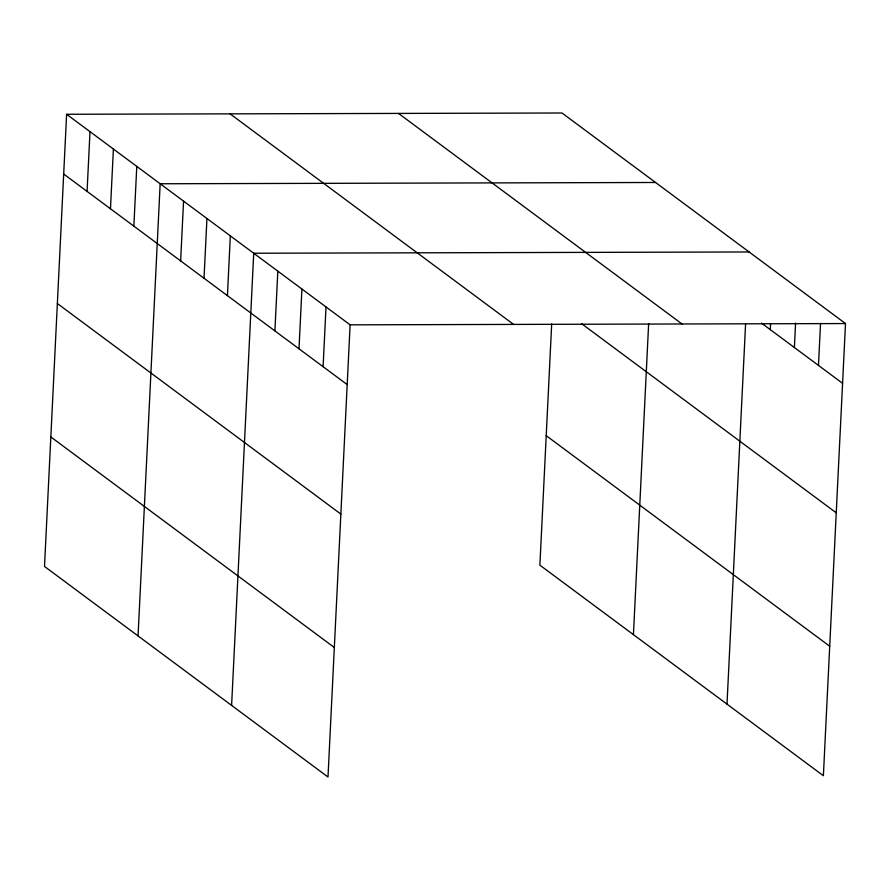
<?xml version="1.0" encoding="UTF-8"?>
<svg xmlns="http://www.w3.org/2000/svg" width="890" height="890" viewBox="0 0 890 890"><rect width="100%" height="100%" fill="white"/><g stroke="black" fill="none" stroke-linecap="round" stroke-linejoin="round"><path stroke-width="1.33" d="M66.617 114.276L44.5 566.441L327.998 777.003L350.115 324.839L66.617 114.276L562.002 112.997L845.5 323.559L823.384 775.724L539.885 565.161L551.678 324.038M87.075 191.406L90.001 131.642M110.471 208.772L113.397 149.019M133.856 226.149L136.782 166.386M138.05 635.927L160.167 183.763L655.552 182.483M180.637 260.892L183.562 201.129M204.021 278.259L206.947 218.506M227.417 295.625L230.332 235.872M231.611 705.414L253.728 253.238L749.113 251.97M274.899 330.902L277.825 271.139M298.995 348.802L301.921 289.039M323.092 366.691L326.018 306.939M633.435 634.648L648.654 323.515M726.997 704.135L745.575 324.127M770.284 329.623L770.551 324.194M794.381 347.523L795.582 323.07M818.477 365.423L820.535 323.315M350.115 324.839L845.5 323.559M761.517 323.115L842.574 383.312M398.52 113.419L682.018 323.982M581.704 323.76L836.244 512.807M230.087 113.853L513.597 324.416M546.215 435.666L829.714 646.229M63.691 174.028L347.189 384.591M57.361 303.523L340.859 514.086M50.83 436.945L334.329 647.508"/></g></svg>
